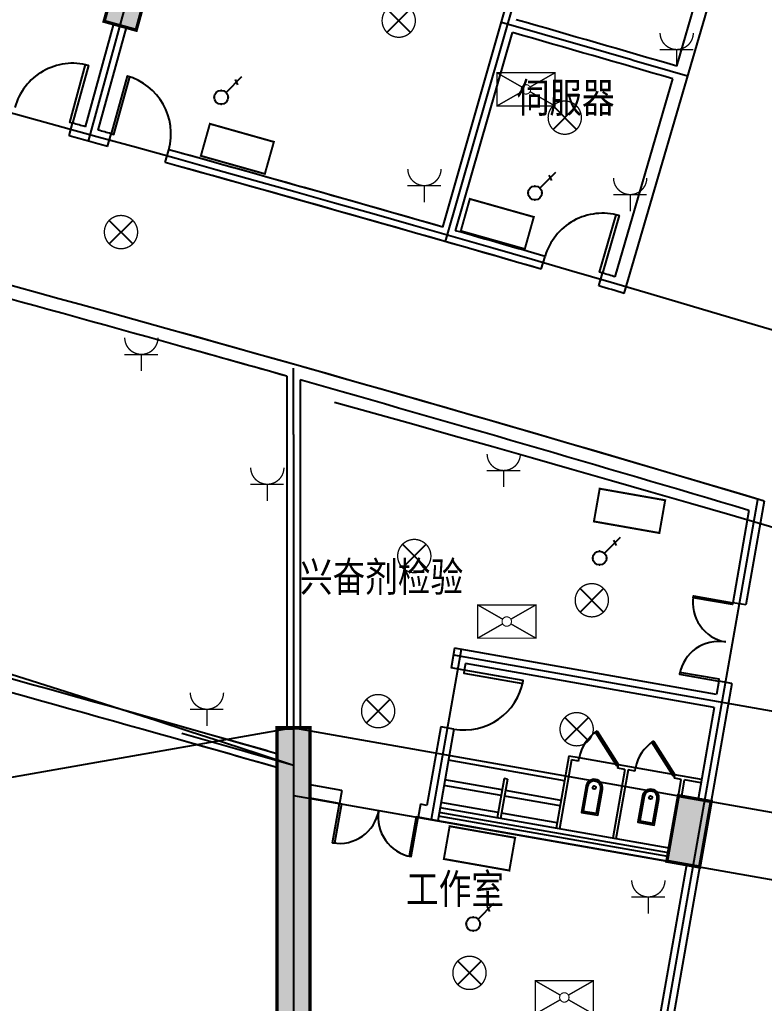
# Model space of a CAD drawing. Extents: x 23618587 to 48466785, y 42305484 to 86624613.
# Drawn here: x 24291357 to 24302559, y 43344309 to 43359099 of the extents above; entities that cross this region are included whole.
import ezdxf

# ---------------------------------------------------------------- set-up
doc = ezdxf.new("R2010")
doc.units = 0
doc.header["$MEASUREMENT"] = 0
doc.layers.get('0').update_dxf_attribs({"linetype": 'CONTINUOUS'})
for name, color, linetype in [('AC-W', 7, 'CONTINUOUS'), ('设备-动力', 3, 'CONTINUOUS'), ('设备-插座', 3, 'CONTINUOUS'), ('设备-照明', 3, 'CONTINUOUS'), ('设备-箱柜', 3, 'CONTINUOUS')]:
    doc.layers.add(name, color=color, linetype=linetype)
doc.styles.add('IDQSTYLE', font='simplex.shx', dxfattribs={"width": 0.7, "bigfont": 'hzfs1.shx'})
doc.styles.add('Q1', font='SimSun.ttf', dxfattribs={"width": 0.8, "height": 450})

# ---------------------------------------------------------------- blocks, each defined once
blk = doc.blocks.new('HC000426')
at = {"color": 0, "linetype": 'Continuous', "const_width": 0.3}
blk.add_lwpolyline([(5, 2.5), (-5, 2.5), (-5, -2.5), (5, -2.5)], close=True, dxfattribs=at)
at = {"color": 0, "style": 'IDQSTYLE', "width": 0.7}
blk.add_attdef('PSFHATT', (7, -2.5), '', height=2.5, dxfattribs=at)
blk = doc.blocks.new('HC000133')
at = {"color": 0, "linetype": 'Continuous', "const_width": 0.2}
blk.add_lwpolyline([(-2.5, 5, 0.1989123673796542), (-1.767766952966327, 3.232233047033675, 0.198912367379656), (-1.347405802383693e-15, 2.5, 0.1989123673796559), (1.767766952966326, 3.232233047033674, 0.1989123673796541), (2.5, 4.999999999999999)], format="xyb", dxfattribs=at)
for points in [[(-2.549372027147456, 2.476391871554483), (2.483025305961291, 2.476391871554483)], [(0, 2.5), (0, 0)]]:
    blk.add_lwpolyline(points, dxfattribs=at)
at = {"color": 0, "style": 'IDQSTYLE', "width": 0.7}
blk.add_attdef('PSFHATT', (4.500000009999999, 0), '', height=2.5, dxfattribs=at)
blk = doc.blocks.new('HC001494')
at = {"color": 0, "linetype": 'Continuous'}
for p, q in [((-1.76776695296229, 1.76776695296229), (1.767766952970533, -1.767766952970533)), ((1.76776695297059, 1.767766952970476), (-1.767766952966383, -1.767766952966497))]:
    blk.add_line(p, q, dxfattribs=at)
at = {"color": 0, "linetype": 'Continuous', "const_width": 0.2}
blk.add_lwpolyline([(1.76776695296644, -1.76776695296644, 0.1989123673796617), (2.500000000000057, 0, 0.1989123673796613), (1.767766952966383, 1.767766952966326, 0.198912367379653), (1.137288912133798e-13, 2.499999999999943, 0.1989123673796647), (-1.767766952966269, 1.767766952966327, 0.1989123673796613), (-2.499999999999943, 1.951292859901378e-16, 0.1989123673796761), (-1.767766952966269, -1.76776695296644, 0.1989123673796719), (1.12894543431545e-13, -2.500000000000057, 0.1989123673796541)], format="xyb", close=True, dxfattribs=at)
at = {"color": 0, "style": 'IDQSTYLE', "width": 0.7}
blk.add_attdef('PSFHATT', (4.500000010000057, -2.500000010000057), '', height=2.5, dxfattribs=at)
blk = doc.blocks.new('HC002297100793')
at = {"color": 0}
for p, q in [((0.7365695637054159, 1.778236230427065), (3.125, 4.166666666667079)), ((2.086312922365323, 3.721618894039348), (2.474128879839554, 2.922156241536068))]:
    blk.add_line(p, q, dxfattribs=at)
blk.add_circle((0, 1.041666666667079), 1.041666666667084, dxfattribs=at)
for p in [(0, 2.083333333345872), (-1.041666666678793, 1.041666666667079), (0, 6.475602276623249e-12), (1.041666666678793, 1.041666666667079)]:
    blk.add_point(p, dxfattribs=at)
at = {"color": 0, "width": 0.7000000000000001}
blk.add_attdef('PSFHATT', (3.145, -5.115907697472721e-15), '', height=0.025, dxfattribs=at)
blk = doc.blocks.new('HC000704')
at = {"color": 0, "linetype": 'Continuous', "const_width": 0.2}
for points in [[(-0.6139406135023933, 0.3508232077155071), (-4.375000000002217, 2.499999999999943)], [(-4.375000000002217, 2.499999999999943), (4.374999999997783, 2.499999999999943), (4.374999999997783, -2.500000000000057), (-4.375000000002217, -2.500000000000057), (-4.375000000002217, 2.499999999999943)], [(4.374999999997783, 2.499999999999943), (0.613940613502109, 0.3508232077156208)], [(-0.6139406135024501, -0.3508232077155071), (-4.375000000002217, -2.500000000000057)], [(0.6139406135020522, -0.3508232077156777), (4.374999999997783, -2.500000000000057)]]:
    blk.add_lwpolyline(points, dxfattribs=at)
at = {"color": 0, "linetype": 'Continuous', "const_width": 0.16}
blk.add_lwpolyline([(-3.383242763575582e-16, -0.7071067811865532, 0.1989123673796649), (0.4999999999999999, -0.5000000000000002, 0.1989123673796529), (0.7071067811865532, -1.577721810442024e-30, 0.1989123673796529), (0.5, 0.5, 0.1989123673796647), (-6.228696108637923e-17, 0.7071067811865532, 0.1989123673796647), (-0.4999999999999999, 0.5, 0.1989123673796529), (-0.7071067811865532, 9.205576587279189e-17, 0.1989123673796529), (-0.4999999999999998, -0.5000000000000002, 0.1989123673796647)], format="xyb", close=True, dxfattribs=at)
at = {"color": 0, "style": 'IDQSTYLE', "width": 0.7}
blk.add_attdef('PSFHATT', (6.374999999997783, -2.500000000000057), '', height=2.5, dxfattribs=at)

msp = doc.modelspace()

# ---------------------------------------------------------------- hatches: boundary and pattern name
at = {"layer": 'AC-W'}
for points in [[(24293322.58046451, 43359712.53340784), (24292840.50680099, 43359845.21717831), (24292628.21276823, 43359073.89931669), (24293110.28643174, 43358941.21554623)], [(24295726.76416719, 43348451.86485248), (24295726.76416751, 43341851.59187522), (24295226.76416751, 43341851.5918752), (24295226.76416719, 43348451.86485246)], [(24295726.76416719, 43348451.86485248), (24295726.76416751, 43341851.59187522), (24295226.76416751, 43341851.5918752), (24295226.76416719, 43348451.86485246)], [(24301092.96038273, 43346446.15131876), (24301585.36425923, 43346359.32722998), (24301759.01243692, 43347344.13498332), (24301266.60856041, 43347430.95907214)], [(24301092.96038273, 43346446.15131876), (24301585.36425923, 43346359.32722998), (24301759.01243692, 43347344.13498332), (24301266.60856041, 43347430.95907214)]]:
    msp.add_hatch(color=7, dxfattribs=at).paths.add_polyline_path(points)

# ---------------------------------------------------------------- linework, layer by layer
at = {"layer": 'AC-W', "color": 7, "ltscale": 300}
for p, q in [((24292390.7429102, 43357270.86019164), (24307453.54742386, 43411985.79285429)), ((24297763.90903477, 43355761.81361322), (24300269.5575677, 43364510.05488959)), ((24297763.90903477, 43355761.81361322), (24300269.5575677, 43364510.05488959)), ((24295476.76416698, 43352860.11982253), (24295476.76416907, 43309242.89571069)), ((24295476.76416698, 43352860.11982253), (24295476.76416907, 43309242.89571069)), ((24302457.11234211, 43351879.12043905), (24299368.37090912, 43334362.03834967)), ((24302457.11234211, 43351879.12043905), (24299368.37090912, 43334362.03834967)), ((24297999.13875985, 43349631.78473548), (24297547.65247191, 43347071.28475855)), ((24297999.13875985, 43349631.78473548), (24297547.65247191, 43347071.28475855)), ((24297883.29312732, 43349550.66878489), (24306845.04269304, 43347970.47054251)), ((24297883.29312732, 43349550.66878489), (24306845.04269304, 43347970.47054251)), ((24295476.76416719, 43348451.86485247), (24280647.20979456, 43345837.01430396)), ((24295476.76416719, 43348451.86485247), (24293797.68593214, 43348155.79805683)), ((24295476.76416719, 43348451.86485247), (24310306.31854007, 43345837.01430538)), ((24295476.76416719, 43348451.86485247), (24310306.31854007, 43345837.01430538)), ((24295476.76416724, 43347436.43824058), (24309959.02218479, 43344882.82541122)), ((24295476.76416724, 43347436.43824058), (24309959.02218479, 43344882.82541122))]:
    msp.add_line(p, q, dxfattribs=at)
at = {"layer": 'AC-W', "color": 7}
for p, q in [((24300452.52971094, 43354984.22096639), (24303001.75405221, 43363719.86393265)), ((24300452.52971094, 43354984.22096639), (24303001.75405221, 43363719.86393265)), ((24301241.00846169, 43358400.11055388), (24302753.73499375, 43363583.8986873)), ((24301241.00846169, 43358400.11055388), (24302753.73499375, 43363583.8986873)), ((24297722.84117192, 43355981.60837691), (24298893.06166047, 43360067.32552586)), ((24297722.84117192, 43355981.60837691), (24298893.06166047, 43360067.32552586)), ((24292347.41158786, 43357490.21995089), (24292772.462288, 43359034.19673259)), ((24292540.23806443, 43357437.1355847), (24292965.29175371, 43358981.12322432)), ((24297915.11021096, 43355926.53917839), (24298768.68280257, 43358906.70933396)), ((24297915.11021096, 43355926.53917839), (24298768.68280257, 43358906.70933396)), ((24300316.56446965, 43355232.24002714), (24301184.98155309, 43358208.11840076)), ((24300316.56446965, 43355232.24002714), (24301184.98155309, 43358208.11840076)), ((24292101.53456652, 43357350.39193002), (24292154.51209997, 43357543.24778539)), ((24292679.90714945, 43357191.16824594), (24292733.09833208, 43357383.96528453)), ((24293547.13444182, 43356951.13138516), (24293600.64597576, 43357143.83975481)), ((24299204.42449436, 43355347.06629649), (24299260.02581521, 43355539.18212905)), ((24299204.42449436, 43355347.06629649), (24299260.02581521, 43355539.18212905)), ((24300068.5779158, 43355096.1883672), (24300124.49845248, 43355288.21152616)), ((24300068.5779158, 43355096.1883672), (24300124.49845248, 43355288.21152616)), ((24295476.76416698, 43352860.11982253), (24295476.764168, 43353860.11982252)), ((24295476.76416698, 43352860.11982253), (24295476.764168, 43353860.11982252)), ((24299619.9101528, 43348025.94441397), (24299428.8967233, 43346942.65596219)), ((24299619.9101528, 43348025.94441397), (24299428.8967233, 43346942.65596219)), ((24299773.78614753, 43347998.81192443), (24299619.9101528, 43348025.94441397)), ((24299773.78614753, 43347998.81192443), (24299619.9101528, 43348025.94441397)), ((24299554.79193819, 43347656.64153269), (24297806.75789045, 43347964.86709841)), ((24299554.79193819, 43347656.64153269), (24297806.75789045, 43347964.86709841)), ((24299660.46811183, 43347968.02162093), (24299478.13711094, 43346933.97355331)), ((24299660.46811183, 43347968.02162093), (24299478.13711094, 43346933.97355331)), ((24299765.10373866, 43347949.57153679), (24299660.46811183, 43347968.02162093)), ((24299765.10373866, 43347949.57153679), (24299660.46811183, 43347968.02162093)), ((24299765.10373866, 43347949.57153681), (24299773.78614754, 43347998.81192444)), ((24299765.10373866, 43347949.57153681), (24299773.78614754, 43347998.81192444)), ((24300364.67079936, 43347894.62301786), (24299773.78614755, 43347998.81192448)), ((24300364.67079936, 43347894.62301786), (24299773.78614755, 43347998.81192448)), ((24300355.98839046, 43347845.3826302), (24300364.67079934, 43347894.62301783)), ((24300355.98839046, 43347845.3826302), (24300364.67079934, 43347894.62301783)), ((24300623.18258785, 43347849.04041474), (24300364.67079936, 43347894.62301786)), ((24300623.18258785, 43347849.04041474), (24300364.67079936, 43347894.62301786)), ((24300460.62401728, 43347826.93254606), (24300278.29343079, 43346792.88440538)), ((24300460.62401728, 43347826.93254606), (24300278.29343079, 43346792.88440538)), ((24300509.86440493, 43347818.25013719), (24300327.53381844, 43346784.20199651)), ((24300509.86440493, 43347818.25013719), (24300327.53381844, 43346784.20199651)), ((24300460.62401728, 43347826.93254606), (24300355.98839047, 43347845.38263022)), ((24300460.62401728, 43347826.93254606), (24300355.98839047, 43347845.38263022)), ((24300614.50017897, 43347799.80002709), (24300509.86440493, 43347818.25013719)), ((24300614.50017897, 43347799.80002709), (24300509.86440493, 43347818.25013719)), ((24300614.50017897, 43347799.80002709), (24300623.18258785, 43347849.04041472)), ((24300614.50017897, 43347799.80002709), (24300623.18258785, 43347849.04041472)), ((24301214.06723966, 43347744.85150816), (24300623.18258785, 43347849.04041474)), ((24301214.06723966, 43347744.85150816), (24300623.18258785, 43347849.04041474)), ((24301205.38483078, 43347695.61112051), (24301214.06723965, 43347744.85150814)), ((24301205.38483078, 43347695.61112051), (24301214.06723965, 43347744.85150814)), ((24301614.14585266, 43347674.3068543), (24301214.06723966, 43347744.85150816)), ((24301614.14585266, 43347674.3068543), (24301214.06723966, 43347744.85150816)), ((24298601.61026015, 43347433.77393442), (24297739.90334207, 43347585.71611349)), ((24298601.61026015, 43347433.77393442), (24297739.90334207, 43347585.71611349)), ((24298616.37038879, 43347517.48258752), (24297754.66343717, 43347669.4247725)), ((24298616.37038879, 43347517.48258752), (24297754.66343717, 43347669.4247725)), ((24298646.75888894, 43347689.82393213), (24298542.56980821, 43347098.93967724)), ((24298646.75888894, 43347689.82393213), (24298542.56980821, 43347098.93967724)), ((24298695.99933922, 43347681.14187843), (24298591.81019586, 43347090.25726836)), ((24298695.99933922, 43347681.14187843), (24298591.81019586, 43347090.25726836)), ((24298695.9992766, 43347681.14152324), (24298646.75888894, 43347689.82393213)), ((24298695.9992766, 43347681.14152324), (24298646.75888894, 43347689.82393213)), ((24301310.02060482, 43347677.16101041), (24301205.38483078, 43347695.61112052)), ((24301310.02060482, 43347677.16101041), (24301205.38483078, 43347695.61112052)), ((24301266.60856041, 43347430.95907214), (24301310.02060482, 43347677.16101041)), ((24301266.60856041, 43347430.95907214), (24301310.02060482, 43347677.16101041)), ((24301315.84894806, 43347422.27666325), (24301359.26099247, 43347668.47860153)), ((24301315.84894806, 43347422.27666325), (24301359.26099247, 43347668.47860153)), ((24301605.46344377, 43347625.06646665), (24301359.26099247, 43347668.47860153)), ((24301605.46344377, 43347625.06646665), (24301359.26099247, 43347668.47860153)), ((24299487.93723787, 43347277.49057456), (24298650.8506478, 43347425.09152555)), ((24299487.93723787, 43347277.49057456), (24298650.8506478, 43347425.09152555)), ((24299502.69736652, 43347361.19922766), (24298665.61077644, 43347508.80017864)), ((24299502.69736652, 43347361.19922766), (24298665.61077644, 43347508.80017864)), ((24298556.46163136, 43347177.72393672), (24297694.75481589, 43347329.66609771)), ((24298556.46163136, 43347177.72393672), (24297694.75481589, 43347329.66609771)), ((24301115.18735109, 43346572.20671123), (24297668.3602929, 43347179.97531924)), ((24301115.18735109, 43346572.20671123), (24297668.3602929, 43347179.97531924)), ((24301127.69001988, 43346643.11286945), (24297680.86296168, 43347250.88147746)), ((24301127.69001988, 43346643.11286945), (24297680.86296168, 43347250.88147746)), ((24299442.78860908, 43347021.44057687), (24298605.70201901, 43347169.04152784)), ((24299442.78860908, 43347021.44057687), (24298605.70201901, 43347169.04152784)), ((24301092.96038436, 43346446.15131882), (24297646.13324722, 43347053.91994078)), ((24301092.96038436, 43346446.15131882), (24297646.13324722, 43347053.91994078)), ((24301105.46305315, 43346517.05747704), (24297658.63591601, 43347124.82609899)), ((24301105.46305315, 43346517.05747704), (24297658.63591601, 43347124.82609899))]:
    msp.add_line(p, q, dxfattribs=at)
at = {"layer": 'AC-W', "color": 7, "ltscale": 5000}
for p, q in [((24295376.76416694, 43353738.07532154), (24295376.76416719, 43348451.86485247)), ((24295376.76416694, 43353738.07532154), (24295376.76416719, 43348451.86485247)), ((24295576.76416694, 43353681.44742136), (24295576.76416719, 43348451.86485247)), ((24295576.76416694, 43353681.44742136), (24295576.76416719, 43348451.86485247)), ((24302555.59311045, 43351861.75558182), (24302279.95854841, 43350298.55796403)), ((24302555.59311045, 43351861.75558182), (24302279.95854841, 43350298.55796403)), ((24302327.67598856, 43351720.92785998), (24302082.99699781, 43350333.28759956)), ((24302327.67598856, 43351720.92785998), (24302082.99699781, 43350333.28759956)), ((24302279.95854841, 43350298.55796403), (24302082.99699781, 43350333.28759956)), ((24302279.95854841, 43350298.55796403), (24302082.99699781, 43350333.28759956)), ((24297900.65798455, 43349649.14955323), (24297848.56341286, 43349353.70724818)), ((24297900.65798455, 43349649.14955323), (24297848.56341286, 43349353.70724818)), ((24301839.88899662, 43348954.55684276), (24297900.65798455, 43349649.14955323)), ((24301839.88899662, 43348954.55684276), (24297900.65798455, 43349649.14955323)), ((24298045.52496346, 43349318.97761266), (24297848.56341286, 43349353.70724818)), ((24298045.52496346, 43349318.97761266), (24297848.56341286, 43349353.70724818)), ((24298062.89008513, 43349417.45988071), (24298045.52496346, 43349318.97761266)), ((24298062.89008513, 43349417.45988071), (24298045.52496346, 43349318.97761266)), ((24301805.15928217, 43348757.59530607), (24298062.88982069, 43349417.458381)), ((24301805.15928217, 43348757.59530607), (24298062.88982069, 43349417.458381)), ((24302071.58026168, 43349116.78874392), (24299466.85167747, 43334344.67349245)), ((24302071.58026168, 43349116.78874392), (24299466.85167747, 43334344.67349245)), ((24301874.61871107, 43349151.51837943), (24301839.88899662, 43348954.55684276)), ((24301874.61871107, 43349151.51837943), (24301839.88899662, 43348954.55684276)), ((24302071.58026167, 43349116.78874392), (24301874.61871107, 43349151.51837944)), ((24302071.58026167, 43349116.78874392), (24301874.61871107, 43349151.51837944)), ((24301805.15928216, 43348757.59530605), (24301562.05128097, 43347378.86454926)), ((24301805.15928216, 43348757.59530605), (24301562.05128097, 43347378.86454926)), ((24297692.2796978, 43348467.38033309), (24297483.90141107, 43347285.611113)), ((24297692.2796978, 43348467.38033309), (24297483.90141107, 43347285.611113)), ((24297889.24160362, 43348432.65063494), (24297692.2796978, 43348467.3803331)), ((24297889.24160362, 43348432.65063494), (24297692.2796978, 43348467.3803331)), ((24297889.24124841, 43348432.65069758), (24297646.13324722, 43347053.91994077)), ((24297889.24124841, 43348432.65069758), (24297646.13324722, 43347053.91994077)), ((24296203.65133215, 43347511.3537439), (24295726.76416722, 43347595.44181781)), ((24296203.65133215, 43347511.3537439), (24295726.76416722, 43347595.44181781)), ((24296203.65141566, 43347511.35421751), (24296168.92161769, 43347314.39220721)), ((24296203.65141566, 43347511.35421751), (24296168.92161769, 43347314.39220721)), ((24296168.92161769, 43347314.39220721), (24295726.76416724, 43347392.35649543)), ((24296168.92161769, 43347314.39220721), (24295726.76416724, 43347392.35649543)), ((24297385.42063577, 43347302.97593076), (24297350.69092131, 43347106.01439405)), ((24297385.42063577, 43347302.97593076), (24297350.69092131, 43347106.01439405)), ((24297483.90141106, 43347285.611113), (24297385.42063577, 43347302.97593076)), ((24297483.90141106, 43347285.611113), (24297385.42063577, 43347302.97593076)), ((24297646.13324722, 43347053.91994075), (24297350.69092131, 43347106.01439405)), ((24297646.13324722, 43347053.91994075), (24297350.69092131, 43347106.01439405)), ((24301388.40270863, 43346394.05686549), (24300693.80841956, 43342454.8261321)), ((24301388.40270863, 43346394.05686549), (24300693.80841956, 43342454.8261321))]:
    msp.add_line(p, q, dxfattribs=at)
at = {"layer": 'AC-W', "color": 7}
for points, const_width in [([(24293322.58046451, 43359712.53340784), (24292840.50680099, 43359845.21717831), (24292628.21276823, 43359073.89931669), (24293110.28643174, 43358941.21554623)], 49.99999999999999), ([(24295726.76416719, 43348451.86485248), (24295726.76416751, 43341851.59187522), (24295226.76416751, 43341851.5918752), (24295226.76416719, 43348451.86485246)], 49.99999999999999), ([(24295726.76416719, 43348451.86485248), (24295726.76416751, 43341851.59187522), (24295226.76416751, 43341851.5918752), (24295226.76416719, 43348451.86485246)], 49.99999999999999), ([(24301266.60856041, 43347430.95907214), (24301092.96038273, 43346446.15131876), (24301585.36425923, 43346359.32722998), (24301759.01243692, 43347344.13498332)], 50), ([(24301266.60856041, 43347430.95907214), (24301092.96038273, 43346446.15131876), (24301585.36425923, 43346359.32722998), (24301759.01243692, 43347344.13498332)], 50)]:
    msp.add_lwpolyline(points, close=True, dxfattribs=dict(at, const_width=const_width))
for points in [[(24292154.51209997, 43357543.2477854), (24292111.10964214, 43357555.13166752), (24292348.78728443, 43358423.18082415), (24292392.18974226, 43358411.29694203)], [(24292733.09833208, 43357383.96528453), (24292776.46770548, 43357371.96122477), (24293016.54890069, 43358239.3486928), (24292973.17952729, 43358251.35275257)], [(24300124.49845247, 43355288.21152617), (24300081.28280101, 43355300.75773948), (24300332.20706709, 43356165.07076882), (24300375.42271855, 43356152.52455551)], [(24300124.49845247, 43355288.21152617), (24300081.28280101, 43355300.75773948), (24300332.20706709, 43356165.07076882), (24300375.42271855, 43356152.52455551)], [(24302082.99612426, 43350333.28818271), (24302077.81036102, 43350303.73411855), (24301486.72907772, 43350407.44938342), (24301491.91484097, 43350437.00344758)], [(24302082.99612426, 43350333.28818271), (24302077.81036102, 43350303.73411855), (24301486.72907772, 43350407.44938342), (24301491.91484097, 43350437.00344758)], [(24298045.52496346, 43349318.97761265), (24298037.71077771, 43349274.6612669), (24298924.03769279, 43349118.37755185), (24298931.85187854, 43349162.6938976)], [(24298045.52496346, 43349318.97761265), (24298037.71077771, 43349274.6612669), (24298924.03769279, 43349118.37755185), (24298931.85187854, 43349162.6938976)], [(24301874.61871279, 43349151.51838472), (24301879.85375089, 43349181.06376043), (24301288.94623692, 43349285.76452243), (24301283.71119882, 43349256.21914673)], [(24301874.61871279, 43349151.51838472), (24301879.85375089, 43349181.06376043), (24301288.94623692, 43349285.76452243), (24301283.71119882, 43349256.21914673)], [(24300364.67079936, 43347894.62301785), (24300339.36164334, 43347878.51567098), (24300017.21470587, 43348384.69879142), (24300042.52386189, 43348400.80613829)], [(24300364.67079936, 43347894.62301785), (24300339.36164334, 43347878.51567098), (24300017.21470587, 43348384.69879142), (24300042.52386189, 43348400.80613829)], [(24301214.06723966, 43347744.85150816), (24301188.75808364, 43347728.74416129), (24300866.61114616, 43348234.92728173), (24300891.92030218, 43348251.0346286)], [(24301214.06723966, 43347744.85150816), (24301188.75808364, 43347728.74416129), (24300866.61114616, 43348234.92728173), (24300891.92030218, 43348251.0346286)], [(24296168.92161769, 43347314.39220721), (24296198.47018344, 43347309.20739654), (24296094.77396998, 43346718.2360814), (24296065.22540422, 43346723.42089207)], [(24296168.92161769, 43347314.39220721), (24296198.47018344, 43347309.20739654), (24296094.77396998, 43346718.2360814), (24296065.22540422, 43346723.42089207)], [(24297350.47155201, 43347106.05307479), (24297320.93167312, 43347111.28715116), (24297216.25014588, 43346520.48957342), (24297245.79002476, 43346515.25549707)], [(24297350.47155201, 43347106.05307479), (24297320.93167312, 43347111.28715116), (24297216.25014588, 43346520.48957342), (24297245.79002476, 43346515.25549707)]]:
    msp.add_lwpolyline(points, close=True, dxfattribs=at)
for points in [[(24300122.87023578, 43347531.08845084, 0.9999999999999999), (24299876.66831493, 43347574.50059392), (24299807.20888601, 43347180.57752054), (24300053.41080687, 43347137.16537748)], [(24300122.87023578, 43347531.08845084, 0.9999999999999999), (24299876.66831493, 43347574.50059392), (24299807.20888601, 43347180.57752054), (24300053.41080687, 43347137.16537748)], [(24300098.2500437, 43347535.42966515, 1), (24299901.28850701, 43347570.15937961), (24299836.1702924, 43347200.85649832), (24300033.13182909, 43347166.12678387)], [(24300098.2500437, 43347535.42966515, 1), (24299901.28850701, 43347570.15937961), (24299836.1702924, 43347200.85649832), (24300033.13182909, 43347166.12678387)], [(24300972.26682332, 43347381.31691518, 0.9999999999999999), (24300726.06490246, 43347424.72905825), (24300656.60547355, 43347030.80598488), (24300902.80739441, 43346987.39384181)], [(24300972.26682332, 43347381.31691518, 0.9999999999999999), (24300726.06490246, 43347424.72905825), (24300656.60547355, 43347030.80598488), (24300902.80739441, 43346987.39384181)], [(24300947.64663124, 43347385.65812949, 1), (24300750.68509454, 43347420.38784394), (24300685.56687993, 43347051.08496267), (24300882.52841663, 43347016.35524821)], [(24300947.64663124, 43347385.65812949, 1), (24300750.68509454, 43347420.38784394), (24300685.56687993, 43347051.08496267), (24300882.52841663, 43347016.35524821)]]:
    msp.add_lwpolyline(points, format="xyb", close=True, dxfattribs=at)
for centre in [(24299999.76927536, 43347552.79452237), (24299999.76927536, 43347552.79452237), (24300849.16586289, 43347403.02298672), (24300849.16586289, 43347403.02298672)]:
    msp.add_circle(centre, 25, dxfattribs=at)
at = {"layer": 'AC-W', "color": 7, "ltscale": 300}
for centre, radius, start, end in [((24148685.34615014, 42835267.72990753), 541522.6713801126, 72.04372850665753, 80.42230317971813), ((24162246.90911468, 42870268.0675432), 513099.7201431179, 62.62241479241912, 75.14436565343833), ((24189155.60528916, 43024204.46016926), 340697.3577515109, 71.81602434134136, 83.53597680942894), ((24148685.34615014, 42835267.72990753), 544822.6713801126, 73.72124905779643, 74.02788229156737), ((24148685.34615014, 42835267.72990753), 544822.6713801126, 73.72124905779643, 74.02788229156737), ((24150982.49453454, 42831626.35527), 541522.6713801126, 66.08717725282955, 74.45643837486739), ((24148685.34615014, 42835267.72990754), 533222.6713801024, 74.02064164270607, 74.2082256269094)]:
    msp.add_arc(centre, radius, start, end, dxfattribs=at)
at = {"layer": 'AC-W', "color": 7}
for centre, radius, start, end in [((24148759.78829769, 42835660.74182423), 530172.6713801024, 79.47434534325396, 79.47434534325396), ((24148766.30591017, 42835659.45113144), 530172.6713801024, 78.1227654299408, 78.1227654299408), ((24148779.34206819, 42835656.52904256), 530172.6713801024, 76.20904879239248, 76.20904879239248), ((24148685.34615014, 42835267.72990753), 544922.6713801126, 73.7422799442878, 74.00685139915637), ((24148685.34615014, 42835267.72990753), 544922.6713801126, 73.7422799442878, 74.00685139915637), ((24148685.34615014, 42835267.72990753), 544722.6713801126, 73.74228380707999, 74.00684754099562), ((24148685.34615014, 42835267.72990753), 544722.6713801126, 73.74228380707999, 74.00684754099562), ((24292154.51209997, 43357543.2477854), 899.9999999978452, 74.68733415260444, 164.6873341572763), ((24292733.09833208, 43357383.96528454), 899.9999999978452, 344.5286267204791, 74.52862671815454), ((24148685.34615014, 42835267.72990753), 539022.6713801126, 73.41356041856072, 75.68877068867803), ((24148685.34615014, 42835267.72990753), 541622.6713801126, 74.61855898061933, 74.63972192303495), ((24148685.34615014, 42835267.72990753), 538822.6713801126, 74.20213858961857, 75.68877068867803), ((24148685.34615014, 42835267.72990753), 541422.6713801126, 74.57623894483848, 74.63972192303495), ((24148685.34615014, 42835267.72990753), 541622.6713801126, 74.57623894483848, 74.59740189943182), ((24148685.34615014, 42835267.72990753), 541622.6713801126, 74.02794442707605, 74.4810144889678), ((24148685.34615014, 42835267.72990753), 541622.6713801126, 74.02794442707605, 74.45938070648283), ((24148685.34615014, 42835267.72990753), 541422.6713801126, 73.85873142094027, 74.4810144889678), ((24148685.34615014, 42835267.72990753), 541422.6713801126, 73.85873142094027, 74.45349492012151), ((24300124.49845247, 43355288.21152617), 899.9999999978453, 73.81111917924976, 163.8111191837957), ((24300124.49845247, 43355288.21152617), 899.9999999978453, 73.81111917924976, 163.8111191837957), ((24148685.34615014, 42835267.72990753), 541622.6713801126, 73.85873142094027, 74.00678734142353), ((24148685.34615014, 42835267.72990753), 541622.6713801126, 73.85873142094027, 74.00678734142353), ((24148685.34615014, 42835267.72990753), 541622.6713801126, 73.74234400479209, 73.76350694987393), ((24148685.34615014, 42835267.72990753), 541622.6713801126, 73.74234400479209, 73.76350694987393), ((24148685.34615014, 42835267.72990753), 541422.6713801126, 73.72118301813532, 73.76350694987393), ((24148685.34615014, 42835267.72990753), 541422.6713801126, 73.72118301813532, 73.76350694987393), ((24148685.34615014, 42835267.72990753), 539022.6713801126, 73.41356041856072, 74.38251146615242), ((24148685.34615014, 42835267.72990753), 538822.6713801126, 74.20213858961857, 74.37656653261323), ((24148685.34615014, 42835267.72990753), 538822.6713801126, 73.43251280408546, 74.18003553350685), ((24148685.34615014, 42835267.72990753), 538822.6713801126, 73.43251280408546, 74.18003553350685), ((24148685.34615014, 42835267.72990753), 533322.6713801126, 74.05165302733285, 75.68621361620103), ((24148685.34615014, 42835267.72990753), 533122.6713801126, 74.0455104759065, 75.64316922218788), ((24302082.99612426, 43350333.28818271), 600.1116059758458, 170.0477940092928, 260.0477940125777), ((24302082.99612426, 43350333.28818271), 600.1116059758458, 170.0477940092928, 260.0477940125777), ((24301874.61871279, 43349151.51838472), 600.1116059758458, 79.9522519715907, 169.9522519650229), ((24301874.61871279, 43349151.51838472), 600.1116059758458, 79.9522519715907, 169.9522519650229), ((24298045.52496346, 43349318.97761264), 899.9999999978452, 259.9999770409, 349.9999770403209), ((24298045.52496346, 43349318.97761264), 899.9999999978452, 259.9999770409, 349.9999770403209), ((24148685.34615014, 42835267.72990753), 533322.6713801126, 74.05165302733285, 74.21126394851522), ((24300364.67079936, 43347894.62301785), 600.0000006198219, 122.4736419321798, 170.0026015077598), ((24300364.67079936, 43347894.62301785), 600.0000006198219, 122.4736419321798, 170.0026015077598), ((24148685.34615014, 42835267.72990753), 533122.6713801126, 74.0455104759065, 74.20518611006825), ((24301214.06723966, 43347744.85150816), 600.0000006198219, 122.4736419321798, 170.0026015077598), ((24301214.06723966, 43347744.85150816), 600.0000006198219, 122.4736419321798, 170.0026015077598), ((24296168.92161769, 43347314.39220721), 599.9999999999998, 260.047771028416, 350.0477710245547), ((24296168.92161769, 43347314.39220721), 599.9999999999998, 260.047771028416, 350.0477710245547), ((24297350.47155201, 43347106.05307478), 599.9999999999999, 169.9522289822245, 259.9522289810608), ((24297350.47155201, 43347106.05307478), 599.9999999999999, 169.9522289822245, 259.9522289810608)]:
    msp.add_arc(centre, radius, start, end, dxfattribs=at)

# ---------------------------------------------------------------- block references
at = {"layer": '设备-动力', "xscale": 100, "yscale": 100, "zscale": 100}
for p in [(24298973.50299004, 43358051.20946693), (24298684.51540184, 43350049.72171545), (24299550.36212921, 43344398.27080393)]:
    msp.add_blockref('HC000704', p, dxfattribs=at)
at = {"layer": '设备-插座', "xscale": 100, "yscale": 100, "zscale": 100}
for p in [(24301241.00846148, 43358400.11055374), (24297446.14879513, 43356353.71964455), (24300540.95484285, 43356219.30422737), (24293188.36141825, 43353816.51412535), (24298639.20683432, 43352070.48383141), (24295082.86365938, 43351864.01691771), (24294174.27584982, 43348480.97720146), (24300814.47116613, 43345659.35926914)]:
    msp.add_blockref('HC000133', p, dxfattribs=at)
at = {"layer": '设备-照明', "color": 3, "xscale": 100, "yscale": 100, "zscale": 100}
for p in [(24297059.5156846, 43359084.31598711), (24299557.22598934, 43357625.98422337), (24292881.5125947, 43355905.19034052), (24297293.54237556, 43351034.42791843), (24299963.72729445, 43350369.90225983), (24296749.83956432, 43348702.54697132), (24299735.67417097, 43348430.69556522), (24298123.8973918, 43344767.3468442)]:
    msp.add_blockref('HC001494', p, dxfattribs=at)
at = {"layer": '设备-照明', "xscale": 100, "yscale": 100, "zscale": 100}
for p in [(24294389.33076572, 43357827.75837803), (24299108.93018799, 43356389.36238452), (24300081.52957058, 43350900.01250124), (24298178.64524412, 43345398.45743418)]:
    msp.add_blockref('HC002297100793', p, dxfattribs=at)
at = {"layer": '设备-箱柜', "color": 142, "extrusion": (-1.91543357918408e-12, -6.794076257831803e-12, -1), "xscale": 100, "yscale": 100, "zscale": 100, "rotation": 195.7445776795601}
for p in [(-24294632.17009368, 43357156.7595669, -0.0003411048188696745), (-24298542.33972888, 43356027.46869753, -0.0003411046360516104)]:
    msp.add_blockref('HC000426', p, dxfattribs=at)
at = {"layer": '设备-箱柜', "color": 142, "xscale": 99.99999999999996, "yscale": 100, "zscale": 100, "rotation": 350.0000000026127}
for p in [(24300531.42198163, 43351714.07202885, 0.0002395488790142981), (24298274.34596407, 43346639.03886186, 0.0002395213571240076)]:
    msp.add_blockref('HC000426', p, dxfattribs=at)

# ---------------------------------------------------------------- texts
at = {"layer": 'AC-W', "color": 7, "style": 'Q1', "width": 0.8}
for s, p in [('伺服器', (24298833.93713116, 43357701.61916969)), ('伺服器', (24298833.93713116, 43357701.61916969)), ('兴奋剂检验', (24295573.92715704, 43350496.47235502)), ('兴奋剂检验', (24295573.92715704, 43350496.47235502)), ('工作室', (24297170.62165465, 43345805.03763063)), ('工作室', (24297170.62165465, 43345805.03763063))]:
    msp.add_text(s, height=450, dxfattribs=at).set_placement(p)

doc.saveas('drawing.dxf')
